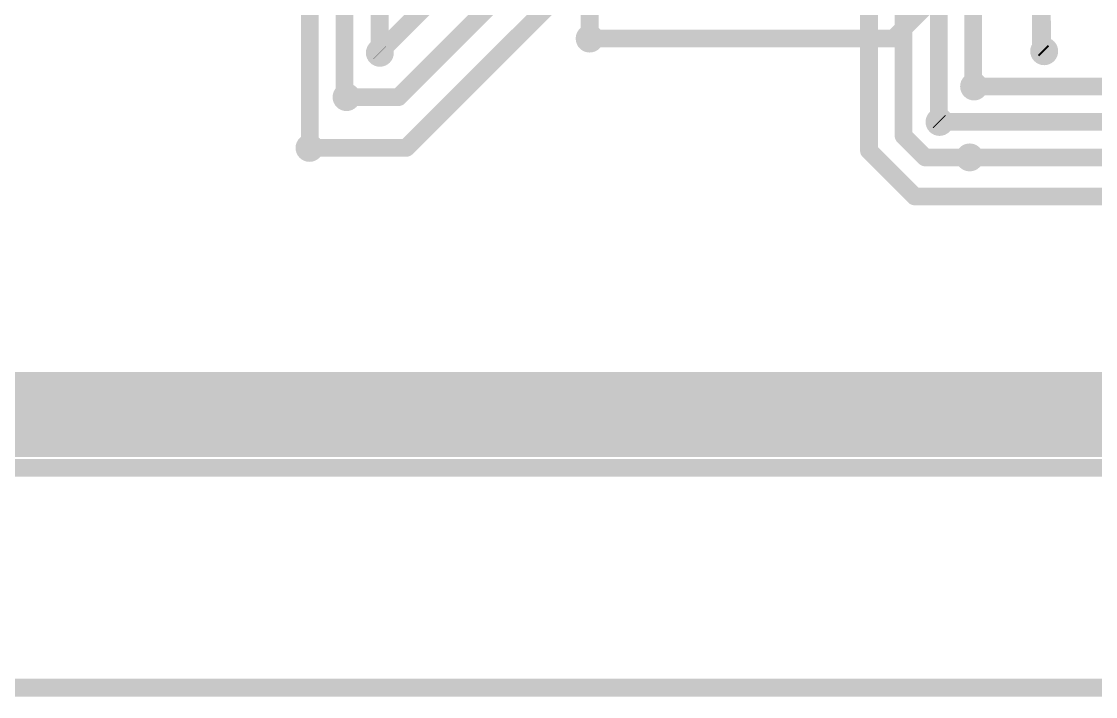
# Model space of a CAD drawing. Header units: millimetres. Extents: x -0.27 to 3.22, y -0.27 to 1.91.
# Drawn here: x 1.87 to 2.476, y -0.216 to 0.165 of the extents above; entities that cross this region are included whole.
import ezdxf

# ---------------------------------------------------------------- set-up
doc = ezdxf.new("R2010")
doc.units = ezdxf.units.MM
doc.header["$MEASUREMENT"] = 0
for name, color, linetype in [('BottomLayer', 5, 'Continuous'), ('Mechanical1', 6, 'Continuous'), ('Mechanical2', 216, 'Continuous'), ('TopLayer', 1, 'Continuous'), ('TopOverlay', 2, 'Continuous'), ('ViaHoleLayer', 16, 'Continuous')]:
    doc.layers.add(name, color=color, linetype=linetype)

# ---------------------------------------------------------------- blocks, each defined once
blk = doc.blocks.new('046288080000846__2')
at = {"layer": 'TopOverlay', "const_width": 0.005}
blk.add_lwpolyline([(-0.8749998, -0.162), (0.8750002, -0.162)], dxfattribs=at)

msp = doc.modelspace()

# ---------------------------------------------------------------- hatches: boundary and pattern name
at = {"layer": 'BottomLayer'}
h = msp.add_hatch(color=5, dxfattribs=at)
edge = h.paths.add_edge_path()
edge.add_arc((2.1907402, 0.1550158), 0.007874, 0, 360)
h = msp.add_hatch(color=5, dxfattribs=at)
edge = h.paths.add_edge_path()
edge.add_arc((2.0724648, 0.147), 0.007874, 0, 360)
h = msp.add_hatch(color=5, dxfattribs=at)
edge = h.paths.add_edge_path()
edge.add_arc((2.447, 0.147874), 0.007874, 0, 360)
h = msp.add_hatch(color=5, dxfattribs=at)
edge = h.paths.add_edge_path()
edge.add_arc((2.4074725, 0.128), 0.007874, 0, 360)
h = msp.add_hatch(color=5, dxfattribs=at)
edge = h.paths.add_edge_path()
edge.add_arc((2.0536852, 0.122), 0.007874, 0, 360)
h = msp.add_hatch(color=5, dxfattribs=at)
edge = h.paths.add_edge_path()
edge.add_arc((2.388, 0.108), 0.007874, 0, 360)
h = msp.add_hatch(color=5, dxfattribs=at)
edge = h.paths.add_edge_path()
edge.add_arc((2.0328112, 0.0933666), 0.007874, 0, 360)
h = msp.add_hatch(color=5, dxfattribs=at)
edge = h.paths.add_edge_path()
edge.add_arc((2.405, 0.088), 0.007874, 0, 360)
at = {"layer": 'TopLayer'}
h = msp.add_hatch(color=1, dxfattribs=at)
edge = h.paths.add_edge_path()
edge.add_arc((2.1907402, 0.1550158), 0.007874, 0, 360)
h = msp.add_hatch(color=1, dxfattribs=at)
edge = h.paths.add_edge_path()
edge.add_arc((2.0724648, 0.147), 0.007874, 0, 360)
h = msp.add_hatch(color=1, dxfattribs=at)
edge = h.paths.add_edge_path()
edge.add_arc((2.447, 0.147874), 0.007874, 0, 360)
h = msp.add_hatch(color=1, dxfattribs=at)
edge = h.paths.add_edge_path()
edge.add_arc((2.4074725, 0.128), 0.007874, 0, 360)
h = msp.add_hatch(color=1, dxfattribs=at)
edge = h.paths.add_edge_path()
edge.add_arc((2.0536852, 0.122), 0.007874, 0, 360)
h = msp.add_hatch(color=1, dxfattribs=at)
edge = h.paths.add_edge_path()
edge.add_arc((2.388, 0.108), 0.007874, 0, 360)
h = msp.add_hatch(color=1, dxfattribs=at)
edge = h.paths.add_edge_path()
edge.add_arc((2.0328112, 0.0933666), 0.007874, 0, 360)
h = msp.add_hatch(color=1, dxfattribs=at)
edge = h.paths.add_edge_path()
edge.add_arc((2.405, 0.088), 0.007874, 0, 360)
msp.add_hatch(color=1, dxfattribs=at).paths.add_polyline_path([(0.169, -0.081), (2.977, -0.081), (2.977, -0.033), (0.169, -0.033)])
at = {"layer": 'ViaHoleLayer'}
h = msp.add_hatch(color=16, dxfattribs=at)
edge = h.paths.add_edge_path()
edge.add_arc((2.1907402, 0.1550158), 0.003937, 0, 360)
h = msp.add_hatch(color=16, dxfattribs=at)
edge = h.paths.add_edge_path()
edge.add_arc((2.447, 0.147874), 0.003937, 0, 360)
h = msp.add_hatch(color=16, dxfattribs=at)
edge = h.paths.add_edge_path()
edge.add_arc((2.0724648, 0.147), 0.003937, 0, 360)
h = msp.add_hatch(color=16, dxfattribs=at)
edge = h.paths.add_edge_path()
edge.add_arc((2.4074725, 0.128), 0.003937, 0, 360)
h = msp.add_hatch(color=16, dxfattribs=at)
edge = h.paths.add_edge_path()
edge.add_arc((2.0536852, 0.122), 0.003937, 0, 360)
h = msp.add_hatch(color=16, dxfattribs=at)
edge = h.paths.add_edge_path()
edge.add_arc((2.388, 0.108), 0.003937, 0, 360)
h = msp.add_hatch(color=16, dxfattribs=at)
edge = h.paths.add_edge_path()
edge.add_arc((2.0328112, 0.0933666), 0.003937, 0, 360)
h = msp.add_hatch(color=16, dxfattribs=at)
edge = h.paths.add_edge_path()
edge.add_arc((2.405, 0.088), 0.003937, 0, 360)

# ---------------------------------------------------------------- linework, layer by layer
at = {"layer": 'BottomLayer'}
for points, const_width in [([(2.4451971, 0.1496769), (2.4451971, 0.2731971)], 0.01), ([(2.0724648, 0.1474648), (2.1657635, 0.2407635)], 0.01), ([(2.0830416, 0.122), (2.1837589, 0.2227173)], 0.01), ([(2.0873666, 0.0933666), (2.183, 0.189)], 0.01), ([(2.3620158, 0.1550158), (2.398, 0.191)], 0.01), ([(2.1907402, 0.1550158), (2.3620158, 0.1550158)], 0.01), ([(2.0724648, 0.147), (2.0724648, 0.1474648)], 0.01), ([(2.4451971, 0.1496769), (2.447, 0.147874)], 0.01), ([(2.4074725, 0.128), (3.0679168, 0.128)], 0.01), ([(2.0536852, 0.122), (2.0830416, 0.122)], 0.01), ([(2.388, 0.108), (2.3880006, 0.1080006)], 0.01), ([(2.3880006, 0.1080006), (3.071959, 0.1080006)], 0.01), ([(2.0328112, 0.0933666), (2.0873666, 0.0933666)], 0.01), ([(2.0328112, 0.092732), (2.0328112, 0.0933666)], 0.01), ([(2.405, 0.088), (3.076, 0.088)], 0.01), ([(0.3082441, -0.068), (2.887, -0.068)], 0.022)]:
    msp.add_lwpolyline(points, dxfattribs=dict(at, const_width=const_width))
at = {"layer": 'BottomLayer', "const_width": 0.005}
for points in [[(2.1882402, 0.1550158, 1), (2.1932402, 0.1550158, 1)], [(2.3595158, 0.1550158, 1), (2.3645158, 0.1550158, 1)], [(2.3595158, 0.1550158, 1), (2.3645158, 0.1550158, 1)], [(2.0699648, 0.1474648, 1), (2.0749648, 0.1474648, 1)], [(2.0699648, 0.1474648, 1), (2.0749648, 0.1474648, 1)], [(2.0699648, 0.147, 1), (2.0749648, 0.147, 1)], [(2.4426971, 0.1496769, 1), (2.4476971, 0.1496769, 1)], [(2.4426971, 0.1496769, 1), (2.4476971, 0.1496769, 1)], [(2.4445, 0.147874, 1), (2.4495, 0.147874, 1)], [(2.4049725, 0.128, 1), (2.4099725, 0.128, 1)], [(2.0511852, 0.122, 1), (2.0561852, 0.122, 1)], [(2.0805416, 0.122, 1), (2.0855416, 0.122, 1)], [(2.0805416, 0.122, 1), (2.0855416, 0.122, 1)], [(2.3855, 0.108, 1), (2.3905, 0.108, 1)], [(2.3855006, 0.1080006, 1), (2.3905006, 0.1080006, 1)], [(2.3855006, 0.1080006, 1), (2.3905006, 0.1080006, 1)], [(2.0303112, 0.0933666, 1), (2.0353112, 0.0933666, 1)], [(2.0303112, 0.0933666, 1), (2.0353112, 0.0933666, 1)], [(2.0303112, 0.092732, 1), (2.0353112, 0.092732, 1)], [(2.0848666, 0.0933666, 1), (2.0898666, 0.0933666, 1)], [(2.0848666, 0.0933666, 1), (2.0898666, 0.0933666, 1)], [(2.4025, 0.088, 1), (2.4075, 0.088, 1)]]:
    msp.add_lwpolyline(points, format="xyb", close=True, dxfattribs=at)
at = {"layer": 'Mechanical1', "const_width": 0.01}
msp.add_lwpolyline([(1.8339127, -0.211), (3.2150001, -0.211)], dxfattribs=at)
at = {"layer": 'Mechanical2', "const_width": 0.01}
msp.add_lwpolyline([(-0.087, -0.087), (3.2150001, -0.087)], dxfattribs=at)
at = {"layer": 'TopLayer'}
for points, const_width in [([(2.033, 0.0941778), (2.033, 0.1959136)], 0.01), ([(2.0525908, 0.122), (2.0525908, 0.1960079)], 0.01), ([(2.1907481, 0.1550237), (2.1907481, 0.1960079)], 0.01), ([(2.3482285, 0.0917716), (2.3482285, 0.1956458)], 0.01), ([(2.3677245, 0.1001695), (2.3677245, 0.1958348)], 0.01), ([(2.3875985, 0.1084015), (2.3875985, 0.1956458)], 0.01), ([(2.4069214, 0.1960079), (2.407, 0.128748)], 0.01), ([(2.4462916, 0.1960079), (2.447, 0.147874)], 0.008), ([(2.0723703, 0.1470945), (2.0723703, 0.1809918)], 0.01), ([(2.0723703, 0.1470945), (2.0724648, 0.147)], 0.01), ([(2.4462916, 0.1485824), (2.447, 0.147874)], 0.008), ([(2.3875985, 0.1084015), (2.388, 0.108)], 0.01), ([(2.3677245, 0.1001695), (2.379894, 0.088)], 0.01), ([(2.033, 0.0941778), (2.0338112, 0.0933666)], 0.01), ([(2.3482285, 0.0917716), (2.3740001, 0.066)], 0.01), ([(2.379894, 0.088), (2.405, 0.088)], 0.01), ([(2.3740001, 0.066), (2.767, 0.066)], 0.01)]:
    msp.add_lwpolyline(points, dxfattribs=dict(at, const_width=const_width))
for points, const_width in [([(2.1882481, 0.1550237, 1), (2.1932481, 0.1550237, 1)], 0.005), ([(2.0698703, 0.1470945, 1), (2.0748703, 0.1470945, 1)], 0.005), ([(2.0698703, 0.1470945, 1), (2.0748703, 0.1470945, 1)], 0.005), ([(2.0699648, 0.147, 1), (2.0749648, 0.147, 1)], 0.005), ([(2.4442916, 0.1485824, 1), (2.4482916, 0.1485824, 1)], 0.004), ([(2.445, 0.147874, 1), (2.449, 0.147874, 1)], 0.004), ([(2.445, 0.147874, 1), (2.449, 0.147874, 1)], 0.004), ([(2.4045, 0.128748, 1), (2.4095, 0.128748, 1)], 0.005), ([(2.0500908, 0.122, 1), (2.0550908, 0.122, 1)], 0.005), ([(2.3850985, 0.1084015, 1), (2.3900985, 0.1084015, 1)], 0.005), ([(2.3850985, 0.1084015, 1), (2.3900985, 0.1084015, 1)], 0.005), ([(2.3855, 0.108, 1), (2.3905, 0.108, 1)], 0.005), ([(2.3652245, 0.1001695, 1), (2.3702245, 0.1001695, 1)], 0.005), ([(2.3652245, 0.1001695, 1), (2.3702245, 0.1001695, 1)], 0.005), ([(2.0305, 0.0941778, 1), (2.0355, 0.0941778, 1)], 0.005), ([(2.0305, 0.0941778, 1), (2.0355, 0.0941778, 1)], 0.005), ([(2.0313112, 0.0933666, 1), (2.0363112, 0.0933666, 1)], 0.005), ([(2.3457285, 0.0917716, 1), (2.3507285, 0.0917716, 1)], 0.005), ([(2.3457285, 0.0917716, 1), (2.3507285, 0.0917716, 1)], 0.005), ([(2.377394, 0.088, 1), (2.382394, 0.088, 1)], 0.005), ([(2.377394, 0.088, 1), (2.382394, 0.088, 1)], 0.005), ([(2.4025, 0.088, 1), (2.4075, 0.088, 1)], 0.005), ([(2.3715001, 0.066, 1), (2.3765001, 0.066, 1)], 0.005), ([(2.3715001, 0.066, 1), (2.3765001, 0.066, 1)], 0.005)]:
    msp.add_lwpolyline(points, format="xyb", close=True, dxfattribs=dict(at, const_width=const_width))

# ---------------------------------------------------------------- block references
msp.add_blockref('046288080000846__2', (1.7868425, 0.0847874))

doc.saveas('drawing.dxf')
